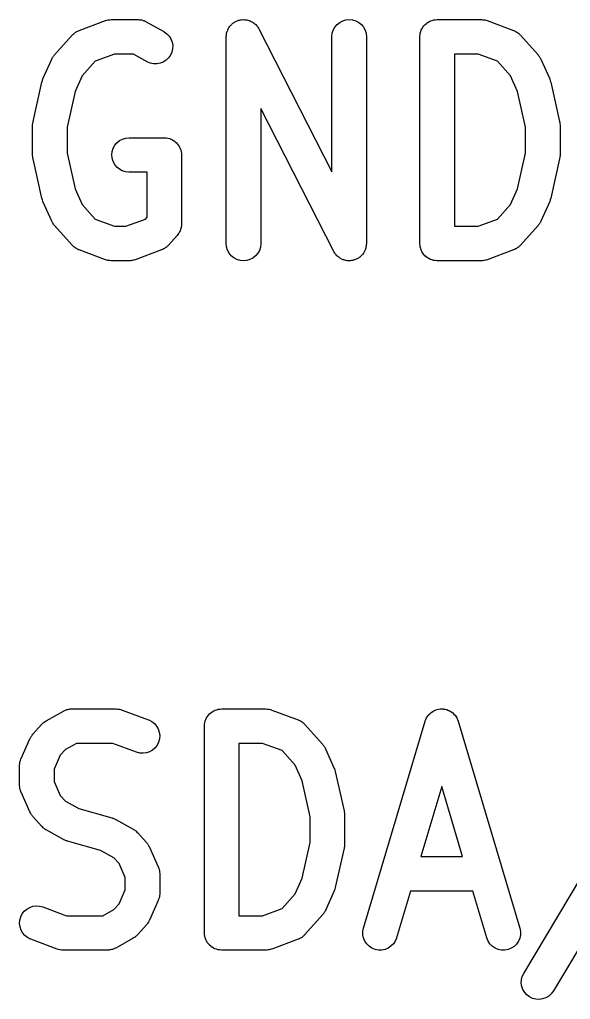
# Model space of a CAD drawing. Header units: millimetres. Extents: x 17 to 402, y -127 to -24.
# Drawn here: x 21.573 to 23.57, y -41.424 to -37.871 of the extents above; entities that cross this region are included whole.
import ezdxf

# ---------------------------------------------------------------- set-up
doc = ezdxf.new("R2010")
doc.units = ezdxf.units.MM
doc.header["$LTSCALE"] = 25.4
doc.layers.add('BLACK', color=7, linetype='CONTINUOUS')

msp = doc.modelspace()

# ---------------------------------------------------------------- linework, layer by layer
at = {"layer": 'BLACK', "linetype": 'Continuous'}
for p, q in [((21.7887, -37.9103), (21.8844, -37.8744)), ((21.8844, -37.8744), (21.8852, -37.8742)), ((21.8852, -37.8742), (21.8897, -37.8732)), ((21.8897, -37.8732), (21.8941, -37.8717)), ((21.8941, -37.8717), (21.8956, -37.8717)), ((21.8956, -37.8717), (21.8971, -37.8711)), ((21.8971, -37.8711), (21.9016, -37.8709)), ((21.9016, -37.8709), (21.9063, -37.8706)), ((21.9063, -37.8706), (22.002, -37.8706)), ((22.002, -37.8706), (22.0028, -37.8706)), ((22.0028, -37.8706), (22.0061, -37.8709)), ((22.0061, -37.8709), (22.0094, -37.8709)), ((22.0094, -37.8709), (22.0122, -37.8717)), ((22.0122, -37.8717), (22.015, -37.8719)), ((22.015, -37.8719), (22.0181, -37.8729)), ((22.0181, -37.8729), (22.0213, -37.8737)), ((22.0213, -37.8737), (22.0239, -37.8747)), ((22.0239, -37.8747), (22.0266, -37.8755)), ((22.0266, -37.8755), (22.0295, -37.8772)), ((22.0295, -37.8772), (22.0325, -37.8785)), ((22.0325, -37.8785), (22.0963, -37.9143)), ((22.3506, -37.8808), (22.3538, -37.879)), ((22.3538, -37.879), (22.3568, -37.8772)), ((22.3568, -37.8772), (22.3592, -37.8762)), ((22.3592, -37.8762), (22.3614, -37.8752)), ((22.3614, -37.8752), (22.3649, -37.8742)), ((22.3649, -37.8742), (22.3682, -37.8727)), ((22.3682, -37.8727), (22.3707, -37.8724)), ((22.3707, -37.8724), (22.3731, -37.8717)), ((22.3731, -37.8717), (22.3767, -37.8714)), ((22.3767, -37.8714), (22.3802, -37.8706)), ((22.3802, -37.8706), (22.3827, -37.8709)), ((22.3827, -37.8709), (22.3852, -37.8706)), ((22.3852, -37.8706), (22.3888, -37.8709)), ((22.3888, -37.8709), (22.3924, -37.8709)), ((22.3924, -37.8709), (22.3949, -37.8717)), ((22.3949, -37.8717), (22.3974, -37.8719)), ((22.3974, -37.8719), (22.4008, -37.8729)), ((22.4008, -37.8729), (22.4043, -37.8737)), ((22.4043, -37.8737), (22.4066, -37.8747)), ((22.4066, -37.8747), (22.409, -37.8755)), ((22.409, -37.8755), (22.4122, -37.8772)), ((22.4122, -37.8772), (22.4155, -37.8785)), ((22.4155, -37.8785), (22.4175, -37.88)), ((22.7335, -37.8808), (22.7443, -37.8752)), ((22.7443, -37.8752), (22.756, -37.8717)), ((22.756, -37.8717), (22.7681, -37.8706)), ((22.7681, -37.8706), (22.7802, -37.8719)), ((22.7802, -37.8719), (22.7919, -37.8755)), ((22.7919, -37.8755), (22.8026, -37.8813)), ((23.0525, -37.8808), (23.0577, -37.878)), ((23.0577, -37.878), (23.0629, -37.8752)), ((23.0629, -37.8752), (23.0631, -37.8752)), ((23.0631, -37.8752), (23.0633, -37.8752)), ((23.0633, -37.8752), (23.0689, -37.8734)), ((23.0689, -37.8734), (23.0746, -37.8717)), ((23.0746, -37.8717), (23.0748, -37.8717)), ((23.0748, -37.8717), (23.075, -37.8717)), ((23.075, -37.8717), (23.0808, -37.8711)), ((23.0808, -37.8711), (23.0867, -37.8706)), ((23.0867, -37.8706), (23.2463, -37.8706)), ((23.2463, -37.8706), (23.2471, -37.8706)), ((23.2471, -37.8706), (23.2517, -37.8711)), ((23.2517, -37.8711), (23.2563, -37.8714)), ((23.2563, -37.8714), (23.2578, -37.8717)), ((23.2578, -37.8717), (23.2592, -37.8719)), ((23.2592, -37.8719), (23.2636, -37.8732)), ((23.2636, -37.8732), (23.2681, -37.8744)), ((23.2681, -37.8744), (23.3638, -37.9103)), ((21.7777, -37.9156), (21.781, -37.9141)), ((21.781, -37.9141), (21.7841, -37.912)), ((21.7841, -37.912), (21.7864, -37.9113)), ((21.7864, -37.9113), (21.7887, -37.9103)), ((22.0963, -37.9143), (22.0971, -37.9146)), ((22.0971, -37.9146), (22.107, -37.9217)), ((22.3248, -37.9166), (22.3256, -37.9131)), ((22.3256, -37.9131), (22.3266, -37.9108)), ((22.3266, -37.9108), (22.3274, -37.9085)), ((22.3274, -37.9085), (22.3291, -37.9052)), ((22.3291, -37.9052), (22.3306, -37.9021)), ((22.3306, -37.9021), (22.332, -37.8998)), ((22.332, -37.8998), (22.3333, -37.8978)), ((22.3333, -37.8978), (22.3355, -37.895)), ((22.3355, -37.895), (22.3376, -37.892)), ((22.3376, -37.892), (22.3395, -37.8905)), ((22.3395, -37.8905), (22.3411, -37.8884)), ((22.3411, -37.8884), (22.3439, -37.8861)), ((22.3439, -37.8861), (22.3465, -37.8836)), ((22.3465, -37.8836), (22.3486, -37.8823)), ((22.3486, -37.8823), (22.3506, -37.8808)), ((22.4175, -37.88), (22.4198, -37.8813)), ((22.4198, -37.8813), (22.4225, -37.8836)), ((22.4225, -37.8836), (22.4255, -37.8856)), ((22.4255, -37.8856), (22.4272, -37.8874)), ((22.4272, -37.8874), (22.4292, -37.8889)), ((22.4292, -37.8889), (22.4314, -37.8917)), ((22.4314, -37.8917), (22.4339, -37.8943)), ((22.4339, -37.8943), (22.4353, -37.8965)), ((22.4353, -37.8965), (22.4369, -37.8983)), ((22.4369, -37.8983), (22.4386, -37.9016)), ((22.4386, -37.9016), (22.4405, -37.9047)), ((22.4405, -37.9047), (22.7052, -38.4231)), ((22.7065, -37.9199), (22.7102, -37.9085)), ((22.7102, -37.9085), (22.7161, -37.8978)), ((22.7161, -37.8978), (22.724, -37.8884)), ((22.724, -37.8884), (22.7335, -37.8808)), ((22.8026, -37.8813), (22.812, -37.8889)), ((22.812, -37.8889), (22.8197, -37.8983)), ((22.8197, -37.8983), (22.8255, -37.9092)), ((22.8255, -37.9092), (22.829, -37.9209)), ((23.0256, -37.9199), (23.0274, -37.9143)), ((23.0274, -37.9143), (23.0291, -37.9087)), ((23.0291, -37.9087), (23.0292, -37.9087)), ((23.0292, -37.9087), (23.0293, -37.9085)), ((23.0293, -37.9085), (23.0321, -37.9031)), ((23.0321, -37.9031), (23.0349, -37.8981)), ((23.0349, -37.8981), (23.0351, -37.8978)), ((23.0351, -37.8978), (23.0352, -37.8978)), ((23.0352, -37.8978), (23.0389, -37.8932)), ((23.0389, -37.8932), (23.0427, -37.8887)), ((23.0427, -37.8887), (23.0429, -37.8887)), ((23.0429, -37.8887), (23.043, -37.8884)), ((23.043, -37.8884), (23.0476, -37.8846)), ((23.0476, -37.8846), (23.0522, -37.8811)), ((23.0522, -37.8811), (23.0523, -37.8808)), ((23.0523, -37.8808), (23.0525, -37.8808)), ((23.3638, -37.9103), (23.3646, -37.9105)), ((23.3646, -37.9105), (23.3669, -37.9115)), ((23.3669, -37.9115), (23.3692, -37.9125)), ((23.3692, -37.9125), (23.3723, -37.9143)), ((23.3723, -37.9143), (23.3755, -37.9161)), ((21.7001, -37.9987), (21.7639, -37.927)), ((21.7639, -37.927), (21.7645, -37.9265)), ((21.7645, -37.9265), (21.7664, -37.9247)), ((21.7664, -37.9247), (21.768, -37.923)), ((21.768, -37.923), (21.7709, -37.9207)), ((21.7709, -37.9207), (21.7736, -37.9184)), ((21.7736, -37.9184), (21.7758, -37.9171)), ((21.7758, -37.9171), (21.7777, -37.9156)), ((22.107, -37.9217), (22.1153, -37.9306)), ((22.1153, -37.9306), (22.1218, -37.941)), ((22.1218, -37.941), (22.1261, -37.9524)), ((22.3223, -37.9321), (22.3227, -37.9286)), ((22.3223, -37.9331), (22.3223, -37.9321)), ((22.3223, -38.6829), (22.3223, -37.9331)), ((22.3227, -37.9286), (22.3228, -37.925)), ((22.3228, -37.925), (22.3234, -37.9225)), ((22.3234, -37.9225), (22.3237, -37.9199)), ((22.3237, -37.9199), (22.3248, -37.9166)), ((22.7052, -37.9321), (22.7065, -37.9199)), ((22.7052, -37.9331), (22.7052, -37.9321)), ((22.7052, -38.4231), (22.7052, -37.9331)), ((22.829, -37.9209), (22.8302, -37.9331)), ((22.8302, -37.9331), (22.8302, -38.6829)), ((23.0242, -37.9321), (23.0249, -37.9263)), ((23.0242, -37.9326), (23.0242, -37.9321)), ((23.0242, -37.9331), (23.0242, -37.9326)), ((23.0242, -37.9326), (23.0242, -37.9326)), ((23.0242, -37.9326), (23.0242, -37.9326)), ((23.0242, -38.6829), (23.0242, -37.9331)), ((23.0249, -37.9263), (23.0255, -37.9204)), ((23.0255, -37.9204), (23.0256, -37.9202)), ((23.0256, -37.9202), (23.0256, -37.9199)), ((23.3755, -37.9161), (23.3775, -37.9176)), ((23.3775, -37.9176), (23.3796, -37.9189)), ((23.3796, -37.9189), (23.3823, -37.9212)), ((23.3823, -37.9212), (23.3851, -37.9235)), ((23.3851, -37.9235), (23.3867, -37.9255)), ((23.3867, -37.9255), (23.3886, -37.927)), ((23.3886, -37.927), (23.4524, -37.9987)), ((22.1278, -37.9766), (22.1251, -37.9885)), ((22.1261, -37.9524), (22.1281, -37.9644)), ((22.1281, -37.9644), (22.1278, -37.9766)), ((21.6578, -38.086), (21.6897, -38.0147)), ((21.6897, -38.0147), (21.69, -38.0139)), ((21.69, -38.0139), (21.6916, -38.0111)), ((21.6916, -38.0111), (21.6929, -38.0083)), ((21.6929, -38.0083), (21.6947, -38.006)), ((21.6947, -38.006), (21.6962, -38.0035)), ((21.6962, -38.0035), (21.6983, -38.0009)), ((21.6983, -38.0009), (21.7001, -37.9987)), ((21.8468, -38.022), (21.7998, -38.0746)), ((21.9175, -37.9956), (21.8468, -38.022)), ((21.9857, -37.9956), (21.9175, -37.9956)), ((22.0352, -38.0233), (21.9857, -37.9956)), ((22.1042, -38.018), (22.0939, -38.0246)), ((22.1131, -38.0096), (22.1042, -38.018)), ((22.1201, -37.9997), (22.1131, -38.0096)), ((22.1251, -37.9885), (22.1201, -37.9997)), ((23.1492, -37.9956), (23.1492, -38.6204)), ((23.235, -37.9956), (23.1492, -37.9956)), ((23.3056, -38.022), (23.235, -37.9956)), ((23.3527, -38.0746), (23.3056, -38.022)), ((23.4524, -37.9987), (23.453, -37.9992)), ((23.453, -37.9992), (23.4548, -38.0017)), ((23.4548, -38.0017), (23.4568, -38.004)), ((23.4568, -38.004), (23.4583, -38.0068)), ((23.4583, -38.0068), (23.46, -38.0091)), ((23.46, -38.0091), (23.4613, -38.0119)), ((23.4613, -38.0119), (23.4628, -38.0147)), ((23.4628, -38.0147), (23.4947, -38.086)), ((22.0464, -38.0281), (22.0352, -38.0233)), ((22.0583, -38.0309), (22.0464, -38.0281)), ((22.0705, -38.0312), (22.0583, -38.0309)), ((22.0825, -38.0289), (22.0705, -38.0312)), ((22.0939, -38.0246), (22.0825, -38.0289)), ((21.654, -38.0972), (21.6559, -38.0916)), ((21.6559, -38.0916), (21.6578, -38.086)), ((21.7998, -38.0746), (21.7745, -38.1312)), ((23.3781, -38.1312), (23.3527, -38.0746)), ((23.4947, -38.086), (23.4948, -38.0863)), ((23.4948, -38.0863), (23.4949, -38.0863)), ((23.4949, -38.0863), (23.4949, -38.0865)), ((23.4949, -38.0865), (23.4951, -38.0868)), ((23.4951, -38.0868), (23.4969, -38.0924)), ((23.4969, -38.0924), (23.4987, -38.098)), ((21.6219, -38.2407), (21.6538, -38.098)), ((21.6538, -38.098), (21.6539, -38.0977)), ((21.6539, -38.0977), (21.654, -38.0972)), ((21.6539, -38.0977), (21.6539, -38.0977)), ((21.6539, -38.0977), (21.6539, -38.0977)), ((23.4987, -38.098), (23.5306, -38.2407)), ((21.7745, -38.1312), (21.7454, -38.2613)), ((23.4071, -38.2613), (23.3781, -38.1312)), ((22.712, -38.7114), (22.4473, -38.193)), ((22.4473, -38.193), (22.4473, -38.6829)), ((21.6204, -38.2529), (21.6211, -38.2473)), ((21.6205, -38.2532), (21.6204, -38.2529)), ((21.6204, -38.2537), (21.6205, -38.2532)), ((21.6204, -38.2544), (21.6204, -38.2537)), ((21.6204, -38.3616), (21.6204, -38.2544)), ((21.6211, -38.2473), (21.6218, -38.2415)), ((21.6218, -38.2415), (21.6219, -38.2412)), ((21.6219, -38.2412), (21.6219, -38.2407)), ((21.7454, -38.2613), (21.7454, -38.3548)), ((23.4071, -38.3548), (23.4071, -38.2613)), ((23.5306, -38.2407), (23.5308, -38.2417)), ((23.5308, -38.2417), (23.5308, -38.242)), ((23.5308, -38.242), (23.5309, -38.2422)), ((23.5309, -38.2422), (23.5314, -38.2481)), ((23.5314, -38.2481), (23.5321, -38.2539)), ((23.5321, -38.2539), (23.5321, -38.2542)), ((23.5321, -38.2542), (23.5321, -38.2544)), ((23.5321, -38.2544), (23.5321, -38.3616)), ((21.9355, -38.3096), (21.9462, -38.3037)), ((21.9462, -38.3037), (21.9579, -38.3004)), ((21.9579, -38.3004), (21.9701, -38.2991)), ((21.9701, -38.2991), (22.0977, -38.2991)), ((22.0977, -38.2991), (22.0981, -38.2991)), ((22.0981, -38.2991), (22.0981, -38.2991)), ((22.0981, -38.2991), (22.0981, -38.2991)), ((22.0981, -38.2991), (22.0986, -38.2991)), ((22.0986, -38.2991), (22.1045, -38.2999)), ((22.1045, -38.2999), (22.1102, -38.3004)), ((22.1102, -38.3004), (22.1104, -38.3004)), ((22.1104, -38.3004), (22.1107, -38.3004)), ((22.1107, -38.3004), (22.1163, -38.3022)), ((22.1163, -38.3022), (22.1219, -38.304)), ((22.1219, -38.304), (22.1221, -38.3042)), ((22.1221, -38.3042), (22.1223, -38.3042)), ((22.1223, -38.3042), (22.1274, -38.307)), ((21.9088, -38.3489), (21.9125, -38.3375)), ((21.9125, -38.3375), (21.9182, -38.3266)), ((21.9182, -38.3266), (21.926, -38.3172)), ((21.926, -38.3172), (21.9355, -38.3096)), ((22.1274, -38.307), (22.1326, -38.3098)), ((22.1326, -38.3098), (22.1328, -38.3101)), ((22.1328, -38.3101), (22.133, -38.3101)), ((22.133, -38.3101), (22.1375, -38.3139)), ((22.1375, -38.3139), (22.142, -38.3177)), ((22.142, -38.3177), (22.1422, -38.3177)), ((22.1422, -38.3177), (22.1423, -38.3179)), ((22.1423, -38.3179), (22.146, -38.3225)), ((22.146, -38.3225), (22.1497, -38.3271)), ((22.1497, -38.3271), (22.1498, -38.3273)), ((22.1498, -38.3273), (22.15, -38.3273)), ((22.15, -38.3273), (22.1527, -38.3327)), ((22.1527, -38.3327), (22.1555, -38.3377)), ((22.1555, -38.3377), (22.1555, -38.338)), ((22.1555, -38.338), (22.1556, -38.3383)), ((22.1556, -38.3383), (22.1573, -38.3438)), ((21.6205, -38.3619), (21.6204, -38.3616)), ((21.6204, -38.3621), (21.6205, -38.3619)), ((21.621, -38.368), (21.6204, -38.3621)), ((21.6216, -38.3738), (21.621, -38.368)), ((21.6217, -38.3741), (21.6216, -38.3738)), ((21.6217, -38.3743), (21.6217, -38.3741)), ((21.6219, -38.3753), (21.6217, -38.3743)), ((21.6538, -38.5181), (21.6219, -38.3753)), ((21.7454, -38.3548), (21.7745, -38.4848)), ((21.9076, -38.3611), (21.9088, -38.3489)), ((21.9087, -38.3733), (21.9076, -38.3611)), ((21.9121, -38.385), (21.9087, -38.3733)), ((22.1573, -38.3438), (22.159, -38.3494)), ((22.159, -38.3494), (22.159, -38.3497)), ((22.159, -38.3497), (22.1591, -38.3499)), ((22.1591, -38.3499), (22.1596, -38.3555)), ((22.1596, -38.3555), (22.1602, -38.3616)), ((22.1602, -38.3616), (22.1602, -38.6116)), ((23.3781, -38.4848), (23.4071, -38.3548)), ((23.5306, -38.3753), (23.4987, -38.5181)), ((23.5307, -38.3746), (23.5306, -38.3748)), ((23.5306, -38.3748), (23.5306, -38.3753)), ((23.5313, -38.369), (23.5307, -38.3746)), ((23.5321, -38.3631), (23.5313, -38.369)), ((23.5321, -38.3624), (23.532, -38.3629)), ((23.532, -38.3629), (23.5321, -38.3631)), ((23.5321, -38.3616), (23.5321, -38.3624)), ((21.9178, -38.3959), (21.9121, -38.385)), ((21.9254, -38.4053), (21.9178, -38.3959)), ((21.9348, -38.4132), (21.9254, -38.4053)), ((21.9454, -38.419), (21.9348, -38.4132)), ((21.9571, -38.4228), (21.9454, -38.419)), ((21.9692, -38.4241), (21.9571, -38.4228)), ((21.9701, -38.4241), (21.9692, -38.4241)), ((22.0352, -38.4241), (21.9701, -38.4241)), ((22.0352, -38.5877), (22.0352, -38.4241)), ((21.6557, -38.5237), (21.6538, -38.5181)), ((21.7745, -38.4848), (21.7998, -38.5415)), ((23.3527, -38.5415), (23.3781, -38.4848)), ((23.4985, -38.5188), (23.4966, -38.5244)), ((23.4986, -38.5183), (23.4985, -38.5188)), ((23.4987, -38.5181), (23.4986, -38.5183)), ((23.4986, -38.5183), (23.4986, -38.5183)), ((23.4986, -38.5183), (23.4986, -38.5183)), ((21.6574, -38.5293), (21.6557, -38.5237)), ((21.6576, -38.5298), (21.6574, -38.5293)), ((21.6578, -38.53), (21.6576, -38.5298)), ((21.6576, -38.5298), (21.6576, -38.5298)), ((21.6576, -38.5298), (21.6576, -38.5298)), ((21.6897, -38.6014), (21.6578, -38.53)), ((21.7998, -38.5415), (21.8468, -38.5943)), ((23.3056, -38.5943), (23.3527, -38.5415)), ((23.4947, -38.53), (23.4628, -38.6014)), ((23.4966, -38.5244), (23.4947, -38.53)), ((22.0294, -38.5943), (22.0352, -38.5877)), ((21.6912, -38.6042), (21.6897, -38.6014)), ((21.6925, -38.607), (21.6912, -38.6042)), ((21.6942, -38.6093), (21.6925, -38.607)), ((21.6957, -38.6121), (21.6942, -38.6093)), ((21.6977, -38.6144), (21.6957, -38.6121)), ((21.6996, -38.6169), (21.6977, -38.6144)), ((21.7001, -38.6177), (21.6996, -38.6169)), ((21.7639, -38.689), (21.7001, -38.6177)), ((21.8468, -38.5943), (21.9175, -38.6204)), ((21.9175, -38.6204), (21.9588, -38.6204)), ((21.9588, -38.6204), (22.0294, -38.5943)), ((22.1588, -38.6245), (22.1576, -38.6283)), ((22.159, -38.6225), (22.1588, -38.6245)), ((22.1595, -38.6204), (22.159, -38.6225)), ((22.1597, -38.6164), (22.1595, -38.6204)), ((22.1602, -38.6126), (22.1597, -38.6164)), ((22.1602, -38.6116), (22.1602, -38.6126)), ((23.1492, -38.6204), (23.235, -38.6204)), ((23.235, -38.6204), (23.3056, -38.5943)), ((23.4524, -38.6177), (23.3886, -38.689)), ((23.4542, -38.6151), (23.4524, -38.6177)), ((23.4563, -38.6126), (23.4542, -38.6151)), ((23.4578, -38.61), (23.4563, -38.6126)), ((23.4596, -38.6077), (23.4578, -38.61)), ((23.4609, -38.605), (23.4596, -38.6077)), ((23.4625, -38.6022), (23.4609, -38.605)), ((23.4628, -38.6014), (23.4625, -38.6022)), ((22.1443, -38.6532), (22.1124, -38.689)), ((22.1467, -38.6499), (22.1443, -38.6532)), ((22.1493, -38.6469), (22.1467, -38.6499)), ((22.1502, -38.6451), (22.1493, -38.6469)), ((22.1515, -38.6433), (22.1502, -38.6451)), ((22.1532, -38.6398), (22.1515, -38.6433)), ((22.1551, -38.6362), (22.1532, -38.6398)), ((22.1558, -38.6342), (22.1551, -38.6362)), ((22.1566, -38.6324), (22.1558, -38.6342)), ((22.1576, -38.6283), (22.1566, -38.6324)), ((21.7658, -38.6906), (21.7639, -38.689)), ((21.7674, -38.6926), (21.7658, -38.6906)), ((21.7702, -38.6949), (21.7674, -38.6926)), ((21.7729, -38.6972), (21.7702, -38.6949)), ((21.775, -38.6984), (21.7729, -38.6972)), ((22.1054, -38.6954), (22.1027, -38.6977)), ((22.1083, -38.6931), (22.1054, -38.6954)), ((22.1099, -38.6913), (22.1083, -38.6931)), ((22.1118, -38.6895), (22.1099, -38.6913)), ((22.1124, -38.689), (22.1118, -38.6895)), ((22.3235, -38.6951), (22.3223, -38.6829)), ((22.327, -38.7068), (22.3235, -38.6951)), ((22.446, -38.6961), (22.4423, -38.7076)), ((22.4473, -38.6839), (22.446, -38.6961)), ((22.4473, -38.6829), (22.4473, -38.6839)), ((22.8288, -38.6961), (22.8277, -38.6994)), ((22.8291, -38.6936), (22.8288, -38.6961)), ((22.8297, -38.6911), (22.8291, -38.6936)), ((22.8298, -38.6875), (22.8297, -38.6911)), ((22.8302, -38.6839), (22.8298, -38.6875)), ((22.8302, -38.6829), (22.8302, -38.6839)), ((23.0248, -38.689), (23.0242, -38.6829)), ((23.0253, -38.6949), (23.0248, -38.689)), ((23.0254, -38.6949), (23.0253, -38.6949)), ((23.0254, -38.6951), (23.0254, -38.6949)), ((23.0271, -38.7007), (23.0254, -38.6951)), ((23.3816, -38.6954), (23.3789, -38.6977)), ((23.3845, -38.6931), (23.3816, -38.6954)), ((23.3861, -38.6913), (23.3845, -38.6931)), ((23.388, -38.6895), (23.3861, -38.6913)), ((23.3886, -38.689), (23.388, -38.6895)), ((21.777, -38.6999), (21.775, -38.6984)), ((21.7802, -38.7017), (21.777, -38.6999)), ((21.7833, -38.7035), (21.7802, -38.7017)), ((21.7857, -38.7045), (21.7833, -38.7035)), ((21.7879, -38.7055), (21.7857, -38.7045)), ((21.7887, -38.7058), (21.7879, -38.7055)), ((21.8844, -38.7416), (21.7887, -38.7058)), ((22.0876, -38.7058), (21.9919, -38.7416)), ((22.0898, -38.7048), (22.0876, -38.7058)), ((22.0922, -38.704), (22.0898, -38.7048)), ((22.0953, -38.7022), (22.0922, -38.704)), ((22.0986, -38.7005), (22.0953, -38.7022)), ((22.1006, -38.6989), (22.0986, -38.7005)), ((22.1027, -38.6977), (22.1006, -38.6989)), ((22.3328, -38.7177), (22.327, -38.7068)), ((22.3405, -38.7271), (22.3328, -38.7177)), ((22.3499, -38.7347), (22.3405, -38.7271)), ((22.4286, -38.7276), (22.4191, -38.7353)), ((22.4364, -38.7182), (22.4286, -38.7276)), ((22.4423, -38.7076), (22.4364, -38.7182)), ((22.714, -38.7144), (22.712, -38.7114)), ((22.7156, -38.7177), (22.714, -38.7144)), ((22.7172, -38.7195), (22.7156, -38.7177)), ((22.7186, -38.7218), (22.7172, -38.7195)), ((22.7211, -38.7243), (22.7186, -38.7218)), ((22.7233, -38.7271), (22.7211, -38.7243)), ((22.7253, -38.7287), (22.7233, -38.7271)), ((22.727, -38.7304), (22.7253, -38.7287)), ((22.73, -38.7325), (22.727, -38.7304)), ((22.7327, -38.7347), (22.73, -38.7325)), ((22.806, -38.7325), (22.8039, -38.7337)), ((22.8086, -38.7299), (22.806, -38.7325)), ((22.8114, -38.7276), (22.8086, -38.7299)), ((22.813, -38.7259), (22.8114, -38.7276)), ((22.8149, -38.7241), (22.813, -38.7259)), ((22.8169, -38.721), (22.8149, -38.7241)), ((22.8193, -38.7182), (22.8169, -38.721)), ((22.8205, -38.7162), (22.8193, -38.7182)), ((22.8219, -38.7142), (22.8205, -38.7162)), ((22.8234, -38.7109), (22.8219, -38.7142)), ((22.8251, -38.7076), (22.8234, -38.7109)), ((22.8259, -38.7053), (22.8251, -38.7076)), ((22.8269, -38.703), (22.8259, -38.7053)), ((22.8277, -38.6994), (22.8269, -38.703)), ((23.0288, -38.7066), (23.0271, -38.7007)), ((23.0289, -38.7066), (23.0288, -38.7066)), ((23.0289, -38.7068), (23.0289, -38.7066)), ((23.0317, -38.7121), (23.0289, -38.7068)), ((23.0344, -38.7172), (23.0317, -38.7121)), ((23.0346, -38.7175), (23.0344, -38.7172)), ((23.0347, -38.7177), (23.0346, -38.7175)), ((23.0384, -38.722), (23.0347, -38.7177)), ((23.0421, -38.7269), (23.0384, -38.722)), ((23.0422, -38.7269), (23.0421, -38.7269)), ((23.0424, -38.7271), (23.0422, -38.7269)), ((23.0469, -38.7309), (23.0424, -38.7271)), ((23.0514, -38.7345), (23.0469, -38.7309)), ((23.3638, -38.7058), (23.2681, -38.7416)), ((23.366, -38.7048), (23.3638, -38.7058)), ((23.3684, -38.704), (23.366, -38.7048)), ((23.3715, -38.7022), (23.3684, -38.704)), ((23.3748, -38.7005), (23.3715, -38.7022)), ((23.3768, -38.6989), (23.3748, -38.7005)), ((23.3789, -38.6977), (23.3768, -38.6989)), ((21.8889, -38.7429), (21.8844, -38.7416)), ((21.8933, -38.7441), (21.8889, -38.7429)), ((21.8947, -38.7444), (21.8933, -38.7441)), ((21.8962, -38.7447), (21.8947, -38.7444)), ((21.9008, -38.7449), (21.8962, -38.7447)), ((21.9054, -38.7454), (21.9008, -38.7449)), ((21.9063, -38.7454), (21.9054, -38.7454)), ((21.9701, -38.7454), (21.9063, -38.7454)), ((21.9747, -38.7452), (21.9701, -38.7454)), ((21.9793, -38.7449), (21.9747, -38.7452)), ((21.9807, -38.7444), (21.9793, -38.7449)), ((21.9822, -38.7444), (21.9807, -38.7444)), ((21.9866, -38.7431), (21.9822, -38.7444)), ((21.9911, -38.7419), (21.9866, -38.7431)), ((21.9919, -38.7416), (21.9911, -38.7419)), ((22.3606, -38.7406), (22.3499, -38.7347)), ((22.3722, -38.7441), (22.3606, -38.7406)), ((22.3844, -38.7454), (22.3722, -38.7441)), ((22.3965, -38.7444), (22.3844, -38.7454)), ((22.4082, -38.7411), (22.3965, -38.7444)), ((22.4191, -38.7353), (22.4082, -38.7411)), ((22.735, -38.736), (22.7327, -38.7347)), ((22.737, -38.7375), (22.735, -38.736)), ((22.7403, -38.7391), (22.737, -38.7375)), ((22.7435, -38.7406), (22.7403, -38.7391)), ((22.7459, -38.7413), (22.7435, -38.7406)), ((22.7482, -38.7424), (22.7459, -38.7413)), ((22.7517, -38.7431), (22.7482, -38.7424)), ((22.7551, -38.7441), (22.7517, -38.7431)), ((22.7576, -38.7444), (22.7551, -38.7441)), ((22.7601, -38.7452), (22.7576, -38.7444)), ((22.7637, -38.7452), (22.7601, -38.7452)), ((22.7672, -38.7454), (22.7637, -38.7452)), ((22.7698, -38.7454), (22.7672, -38.7454)), ((22.7723, -38.7454), (22.7698, -38.7454)), ((22.7758, -38.7447), (22.7723, -38.7454)), ((22.7794, -38.7444), (22.7758, -38.7447)), ((22.7818, -38.7436), (22.7794, -38.7444)), ((22.7843, -38.7434), (22.7818, -38.7436)), ((22.7877, -38.7421), (22.7843, -38.7434)), ((22.7911, -38.7411), (22.7877, -38.7421)), ((22.7934, -38.7398), (22.7911, -38.7411)), ((22.7957, -38.7388), (22.7934, -38.7398)), ((22.7987, -38.737), (22.7957, -38.7388)), ((22.8019, -38.7353), (22.7987, -38.737)), ((22.8039, -38.7337), (22.8019, -38.7353)), ((23.0516, -38.7347), (23.0514, -38.7345)), ((23.0518, -38.7347), (23.0516, -38.7347)), ((23.057, -38.7375), (23.0518, -38.7347)), ((23.0621, -38.7406), (23.057, -38.7375)), ((23.0623, -38.7406), (23.0621, -38.7406)), ((23.0625, -38.7406), (23.0623, -38.7406)), ((23.0681, -38.7424), (23.0625, -38.7406)), ((23.0737, -38.7441), (23.0681, -38.7424)), ((23.0739, -38.7441), (23.0737, -38.7441)), ((23.0741, -38.7441), (23.0739, -38.7441)), ((23.0799, -38.7449), (23.0741, -38.7441)), ((23.0859, -38.7454), (23.0799, -38.7449)), ((23.0863, -38.7454), (23.0859, -38.7454)), ((23.0867, -38.7454), (23.0863, -38.7454)), ((23.0863, -38.7454), (23.0863, -38.7454)), ((23.0863, -38.7454), (23.0863, -38.7454)), ((23.2463, -38.7454), (23.0867, -38.7454)), ((23.2509, -38.7452), (23.2463, -38.7454)), ((23.2555, -38.7449), (23.2509, -38.7452)), ((23.2569, -38.7444), (23.2555, -38.7449)), ((23.2584, -38.7444), (23.2569, -38.7444)), ((23.2628, -38.7431), (23.2584, -38.7444)), ((23.2673, -38.7419), (23.2628, -38.7431)), ((23.2681, -38.7416), (23.2673, -38.7419)), ((23.4006, -41.3296), (23.9748, -40.3654)), ((21.669, -40.4142), (21.7328, -40.3784)), ((21.7328, -40.3784), (21.7335, -40.3781)), ((21.7335, -40.3781), (21.7366, -40.3769)), ((21.7366, -40.3769), (21.7395, -40.3753)), ((21.7395, -40.3753), (21.7422, -40.3743)), ((21.7422, -40.3743), (21.7448, -40.3733)), ((21.7448, -40.3733), (21.748, -40.3728)), ((21.748, -40.3728), (21.7512, -40.3718)), ((21.7512, -40.3718), (21.754, -40.3715)), ((21.754, -40.3715), (21.7567, -40.3708)), ((21.7567, -40.3708), (21.76, -40.3708)), ((21.76, -40.3708), (21.7633, -40.3705)), ((21.7633, -40.3705), (21.9228, -40.3705)), ((21.9228, -40.3705), (21.9237, -40.3705)), ((21.9237, -40.3705), (21.9283, -40.371)), ((21.9283, -40.371), (21.9329, -40.3713)), ((21.9329, -40.3713), (21.9343, -40.3718)), ((21.9343, -40.3718), (21.9358, -40.3718)), ((21.9358, -40.3718), (21.9402, -40.3733)), ((21.9402, -40.3733), (21.9447, -40.3746)), ((21.9447, -40.3746), (22.0404, -40.4101)), ((22.2511, -40.4033), (22.2539, -40.3982)), ((22.2539, -40.3982), (22.254, -40.3979)), ((22.254, -40.3979), (22.2541, -40.3977)), ((22.2541, -40.3977), (22.2579, -40.3931)), ((22.2579, -40.3931), (22.2616, -40.3888)), ((22.2616, -40.3888), (22.2618, -40.3885)), ((22.2618, -40.3885), (22.262, -40.3883)), ((22.262, -40.3883), (22.2666, -40.3847)), ((22.2666, -40.3847), (22.2711, -40.3809)), ((22.2711, -40.3809), (22.2713, -40.3809)), ((22.2713, -40.3809), (22.2715, -40.3807)), ((22.2715, -40.3807), (22.2767, -40.3781)), ((22.2767, -40.3781), (22.2819, -40.3753)), ((22.2819, -40.3753), (22.2821, -40.3751)), ((22.2821, -40.3751), (22.2823, -40.3751)), ((22.2823, -40.3751), (22.2879, -40.3736)), ((22.2879, -40.3736), (22.2935, -40.3718)), ((22.2935, -40.3718), (22.2938, -40.3718)), ((22.2938, -40.3718), (22.294, -40.3715)), ((22.294, -40.3715), (22.2998, -40.371)), ((22.2998, -40.371), (22.3057, -40.3705)), ((22.3057, -40.3705), (22.4652, -40.3705)), ((22.4652, -40.3705), (22.4661, -40.3705)), ((22.4661, -40.3705), (22.4707, -40.371)), ((22.4707, -40.371), (22.4753, -40.3713)), ((22.4753, -40.3713), (22.4767, -40.3718)), ((22.4767, -40.3718), (22.4782, -40.3718)), ((22.4782, -40.3718), (22.4826, -40.3733)), ((22.4826, -40.3733), (22.4871, -40.3746)), ((22.4871, -40.3746), (22.5828, -40.4101)), ((23.0485, -40.403), (23.0486, -40.4028)), ((23.0486, -40.4028), (23.052, -40.3979)), ((23.052, -40.3979), (23.0553, -40.3931)), ((23.0553, -40.3931), (23.0554, -40.3929)), ((23.0554, -40.3929), (23.0556, -40.3926)), ((23.0556, -40.3926), (23.0598, -40.3885)), ((23.0598, -40.3885), (23.0639, -40.3845)), ((23.0639, -40.3845), (23.0641, -40.3842)), ((23.0641, -40.3842), (23.0643, -40.3842)), ((23.0643, -40.3842), (23.0692, -40.3809)), ((23.0692, -40.3809), (23.0741, -40.3779)), ((23.0741, -40.3779), (23.0744, -40.3776)), ((23.0744, -40.3776), (23.0746, -40.3776)), ((23.0746, -40.3776), (23.0799, -40.3753)), ((23.0799, -40.3753), (23.0854, -40.373)), ((23.0854, -40.373), (23.0857, -40.373)), ((23.0857, -40.373), (23.0859, -40.373)), ((23.0859, -40.373), (23.0915, -40.372)), ((23.0915, -40.372), (23.0974, -40.3708)), ((23.0974, -40.3708), (23.0976, -40.3708)), ((23.0976, -40.3708), (23.0979, -40.3708)), ((23.0979, -40.3708), (23.1036, -40.3708)), ((23.1036, -40.3708), (23.1096, -40.3708)), ((23.1096, -40.3708), (23.1098, -40.371)), ((23.1098, -40.371), (23.1101, -40.371)), ((23.1101, -40.371), (23.1158, -40.372)), ((23.1158, -40.372), (23.1215, -40.3733)), ((23.1215, -40.3733), (23.1218, -40.3733)), ((23.1218, -40.3733), (23.122, -40.3733)), ((23.122, -40.3733), (23.1275, -40.3758)), ((23.1275, -40.3758), (23.1328, -40.3779)), ((23.1328, -40.3779), (23.133, -40.3781)), ((23.133, -40.3781), (23.1332, -40.3781)), ((23.1332, -40.3781), (23.1381, -40.3814)), ((23.1381, -40.3814), (23.143, -40.3847)), ((23.143, -40.3847), (23.1431, -40.385)), ((23.1431, -40.385), (23.1433, -40.385)), ((23.1433, -40.385), (23.1475, -40.3893)), ((23.1475, -40.3893), (23.1516, -40.3934)), ((23.1516, -40.3934), (23.1517, -40.3936)), ((23.1517, -40.3936), (23.1519, -40.3936)), ((23.1519, -40.3936), (23.1551, -40.3987)), ((23.1551, -40.3987), (23.1584, -40.4035)), ((21.621, -40.4627), (21.6529, -40.4271)), ((21.6529, -40.4271), (21.6535, -40.4264)), ((21.6535, -40.4264), (21.6563, -40.4238)), ((21.6563, -40.4238), (21.659, -40.4213)), ((21.659, -40.4213), (21.6608, -40.4198)), ((21.6608, -40.4198), (21.6625, -40.4183)), ((21.6625, -40.4183), (21.6658, -40.4165)), ((21.6658, -40.4165), (21.669, -40.4142)), ((22.0404, -40.4101), (22.0412, -40.4104)), ((22.0412, -40.4104), (22.0521, -40.416)), ((22.0521, -40.416), (22.0617, -40.4236)), ((22.0617, -40.4236), (22.0697, -40.4327)), ((22.0697, -40.4327), (22.0756, -40.4434)), ((22.2432, -40.4322), (22.2438, -40.4261)), ((22.2432, -40.4325), (22.2432, -40.4322)), ((22.2432, -40.433), (22.2432, -40.4325)), ((22.2432, -40.4325), (22.2432, -40.4325)), ((22.2432, -40.4325), (22.2432, -40.4325)), ((22.2432, -41.1831), (22.2432, -40.433)), ((22.2438, -40.4261), (22.2445, -40.4205)), ((22.2445, -40.42), (22.2463, -40.4144)), ((22.2445, -40.4203), (22.2445, -40.42)), ((22.2445, -40.4205), (22.2445, -40.4203)), ((22.2463, -40.4144), (22.2481, -40.4089)), ((22.2481, -40.4089), (22.2482, -40.4086)), ((22.2482, -40.4084), (22.2511, -40.4033)), ((22.2482, -40.4086), (22.2482, -40.4084)), ((22.5828, -40.4101), (22.5836, -40.4104)), ((22.5836, -40.4104), (22.5858, -40.4117)), ((22.5858, -40.4117), (22.5881, -40.4124)), ((22.5881, -40.4124), (22.5912, -40.4144)), ((22.5912, -40.4144), (22.5945, -40.416)), ((22.5945, -40.416), (22.5964, -40.4175)), ((22.5964, -40.4175), (22.5986, -40.4188)), ((22.5986, -40.4188), (22.6012, -40.4213)), ((22.6012, -40.4213), (22.6041, -40.4236)), ((22.6041, -40.4236), (22.6057, -40.4254)), ((22.6057, -40.4254), (22.6075, -40.4271)), ((22.6075, -40.4271), (22.6713, -40.4985)), ((22.8201, -41.1653), (23.0434, -40.4152)), ((23.0434, -40.4152), (23.0436, -40.4144)), ((23.0436, -40.4144), (23.0437, -40.4142)), ((23.0437, -40.4142), (23.0438, -40.4139)), ((23.0438, -40.4139), (23.0461, -40.4086)), ((23.0461, -40.4086), (23.0484, -40.403)), ((23.0484, -40.403), (23.0485, -40.403)), ((23.1584, -40.4035), (23.1584, -40.4038)), ((23.1584, -40.4038), (23.1586, -40.4038)), ((23.1586, -40.4038), (23.1608, -40.4094)), ((23.1608, -40.4094), (23.1631, -40.4147)), ((23.1631, -40.4147), (23.1631, -40.415)), ((23.1631, -40.415), (23.1632, -40.4152)), ((23.1632, -40.4152), (23.3865, -41.1653)), ((24.0822, -40.4292), (23.508, -41.3936)), ((21.6125, -40.4754), (21.6138, -40.4726)), ((21.6138, -40.4726), (21.6156, -40.4703)), ((21.6156, -40.4703), (21.6171, -40.4678)), ((21.6171, -40.4678), (21.6191, -40.4652)), ((21.6191, -40.4652), (21.621, -40.4627)), ((22.0756, -40.4434), (22.0795, -40.4551)), ((22.0795, -40.4551), (22.081, -40.467)), ((22.081, -40.467), (22.0801, -40.4792)), ((21.5786, -40.5503), (21.6105, -40.479)), ((21.6105, -40.479), (21.6109, -40.4782)), ((21.6109, -40.4782), (21.6125, -40.4754)), ((21.7796, -40.4955), (21.7391, -40.5181)), ((21.9115, -40.4955), (21.7796, -40.4955)), ((21.9967, -40.5272), (21.9115, -40.4955)), ((22.0715, -40.5018), (22.064, -40.5115)), ((22.0769, -40.4909), (22.0715, -40.5018)), ((22.0801, -40.4792), (22.0769, -40.4909)), ((22.3682, -40.4955), (22.3682, -41.1206)), ((22.4539, -40.4955), (22.3682, -40.4955)), ((22.5246, -40.5219), (22.4539, -40.4955)), ((22.6713, -40.4985), (22.6719, -40.4993)), ((22.6719, -40.4993), (22.6737, -40.5018)), ((22.6737, -40.5018), (22.6757, -40.5041)), ((22.6757, -40.5041), (22.6772, -40.5067)), ((22.6772, -40.5067), (22.679, -40.5092)), ((22.679, -40.5092), (22.6802, -40.512)), ((21.7207, -40.5389), (21.6982, -40.5892)), ((21.7391, -40.5181), (21.7207, -40.5389)), ((22.0085, -40.5305), (21.9967, -40.5272)), ((22.0207, -40.5313), (22.0085, -40.5305)), ((22.0327, -40.5295), (22.0207, -40.5313)), ((22.0443, -40.5257), (22.0327, -40.5295)), ((22.0549, -40.5196), (22.0443, -40.5257)), ((22.064, -40.5115), (22.0549, -40.5196)), ((22.5716, -40.5745), (22.5246, -40.5219)), ((22.6802, -40.512), (22.6818, -40.5148)), ((22.6818, -40.5148), (22.7137, -40.5862)), ((21.5732, -40.574), (21.5739, -40.5684)), ((21.5732, -40.5745), (21.5732, -40.574)), ((21.5732, -40.575), (21.5732, -40.5745)), ((21.5732, -40.576), (21.5732, -40.575)), ((21.5732, -40.6474), (21.5732, -40.576)), ((21.5739, -40.5684), (21.5745, -40.5628)), ((21.5745, -40.5628), (21.5747, -40.5625)), ((21.5747, -40.562), (21.5765, -40.5567)), ((21.5747, -40.5625), (21.5747, -40.562)), ((21.5765, -40.5567), (21.5782, -40.5514)), ((21.5782, -40.5514), (21.5785, -40.5508)), ((21.5785, -40.5508), (21.5786, -40.5503)), ((22.597, -40.6314), (22.5716, -40.5745)), ((21.6982, -40.5892), (21.6982, -40.6339)), ((22.7137, -40.5862), (22.7138, -40.5864)), ((22.7138, -40.5864), (22.7138, -40.5864)), ((22.7138, -40.5864), (22.7138, -40.5864)), ((22.7138, -40.5864), (22.7141, -40.5869)), ((22.7141, -40.5869), (22.7158, -40.5925)), ((22.7158, -40.5925), (22.7176, -40.5981)), ((22.7176, -40.5981), (22.7495, -40.7408)), ((21.5732, -40.6479), (21.5732, -40.6474)), ((21.5732, -40.6484), (21.5732, -40.6479)), ((21.5738, -40.6537), (21.5732, -40.6484)), ((21.6982, -40.6339), (21.7207, -40.6845)), ((22.626, -40.7614), (22.597, -40.6314)), ((21.5744, -40.6596), (21.5738, -40.6537)), ((21.5745, -40.6598), (21.5744, -40.6596)), ((21.5746, -40.6603), (21.5745, -40.6598)), ((21.5763, -40.6657), (21.5746, -40.6603)), ((21.5779, -40.6712), (21.5763, -40.6657)), ((21.5781, -40.6715), (21.5779, -40.6712)), ((21.5783, -40.672), (21.5781, -40.6715)), ((21.5786, -40.6728), (21.5783, -40.672)), ((21.6105, -40.7441), (21.5786, -40.6728)), ((21.7207, -40.6845), (21.7391, -40.705)), ((23.1033, -40.6519), (23.0276, -40.9062)), ((23.179, -40.9062), (23.1033, -40.6519)), ((21.7391, -40.705), (21.7873, -40.7319)), ((21.6121, -40.7469), (21.6105, -40.7441)), ((21.6133, -40.7497), (21.6121, -40.7469)), ((21.6151, -40.7523), (21.6133, -40.7497)), ((21.6165, -40.7548), (21.6151, -40.7523)), ((21.6186, -40.7571), (21.6165, -40.7548)), ((21.6204, -40.7596), (21.6186, -40.7571)), ((21.7873, -40.7319), (21.9078, -40.7657)), ((22.7495, -40.7408), (22.7497, -40.7416)), ((22.7497, -40.7416), (22.7498, -40.7421)), ((22.7498, -40.7421), (22.7498, -40.7424)), ((22.7498, -40.7424), (22.7504, -40.7482)), ((22.7504, -40.7482), (22.751, -40.7538)), ((22.751, -40.7538), (22.751, -40.754)), ((22.751, -40.754), (22.751, -40.7546)), ((22.751, -40.7546), (22.751, -40.8615)), ((21.621, -40.7604), (21.6204, -40.7596)), ((21.6529, -40.7962), (21.621, -40.7604)), ((21.9078, -40.7657), (21.9086, -40.766)), ((21.9086, -40.766), (21.9094, -40.7662)), ((21.9094, -40.7662), (21.9103, -40.7665)), ((21.9103, -40.7665), (21.9151, -40.7685)), ((21.9151, -40.7685), (21.9199, -40.7706)), ((21.9199, -40.7706), (21.9206, -40.7711)), ((21.9206, -40.7711), (21.9214, -40.7713)), ((21.9214, -40.7713), (21.9852, -40.8071)), ((22.626, -40.8546), (22.626, -40.7614)), ((21.6557, -40.7988), (21.6529, -40.7962)), ((21.6583, -40.8015), (21.6557, -40.7988)), ((21.6602, -40.8028), (21.6583, -40.8015)), ((21.6619, -40.8043), (21.6602, -40.8028)), ((21.6651, -40.8064), (21.6619, -40.8043)), ((21.6682, -40.8087), (21.6651, -40.8064)), ((21.669, -40.8089), (21.6682, -40.8087)), ((21.7328, -40.8447), (21.669, -40.8089)), ((21.9852, -40.8071), (21.986, -40.8074)), ((21.986, -40.8074), (21.9891, -40.8097)), ((21.9891, -40.8097), (21.9924, -40.8117)), ((21.9924, -40.8117), (21.9941, -40.8132)), ((21.9941, -40.8132), (21.9959, -40.8145)), ((21.9959, -40.8145), (21.9985, -40.8173)), ((21.9985, -40.8173), (22.0013, -40.8201)), ((22.0013, -40.8201), (22.0332, -40.8556)), ((21.7336, -40.845), (21.7328, -40.8447)), ((21.7343, -40.8455), (21.7336, -40.845)), ((21.7391, -40.8475), (21.7343, -40.8455)), ((21.7439, -40.8496), (21.7391, -40.8475)), ((21.7448, -40.8498), (21.7439, -40.8496)), ((21.7456, -40.8501), (21.7448, -40.8498)), ((21.7465, -40.8503), (21.7456, -40.8501)), ((21.8669, -40.8841), (21.7465, -40.8503)), ((22.0332, -40.8556), (22.0338, -40.8564)), ((22.0338, -40.8564), (22.0356, -40.8589)), ((22.0356, -40.8589), (22.0376, -40.8612)), ((22.0376, -40.8612), (22.0391, -40.8638)), ((22.0391, -40.8638), (22.0409, -40.8663)), ((22.597, -40.9847), (22.626, -40.8546)), ((22.751, -40.863), (22.7503, -40.8689)), ((22.751, -40.8615), (22.751, -40.8625)), ((22.751, -40.8625), (22.751, -40.8628)), ((22.751, -40.8628), (22.751, -40.863)), ((21.9151, -40.911), (21.8669, -40.8841)), ((22.0409, -40.8663), (22.0421, -40.8691)), ((22.0421, -40.8691), (22.0437, -40.8719)), ((22.0437, -40.8719), (22.0756, -40.9433)), ((22.7495, -40.8752), (22.7176, -41.0182)), ((22.7496, -40.875), (22.7495, -40.8752)), ((22.7497, -40.8747), (22.7496, -40.875)), ((22.7503, -40.8689), (22.7497, -40.8747)), ((21.9335, -40.9316), (21.9151, -40.911)), ((21.956, -40.9821), (21.9335, -40.9316)), ((23.0276, -40.9062), (23.179, -40.9062)), ((22.0756, -40.9433), (22.076, -40.944)), ((22.076, -40.944), (22.0761, -40.9445)), ((22.0761, -40.9445), (22.0763, -40.9451)), ((22.0763, -40.9451), (22.078, -40.9504)), ((22.078, -40.9504), (22.0797, -40.9557)), ((22.0797, -40.9557), (22.0797, -40.9562)), ((22.0797, -40.9562), (22.0798, -40.9565)), ((22.0798, -40.9565), (22.0804, -40.9623)), ((22.0804, -40.9623), (22.081, -40.9679)), ((22.081, -40.9679), (22.081, -40.9682)), ((22.081, -40.9682), (22.081, -40.9687)), ((22.081, -40.9687), (22.081, -41.0403)), ((21.956, -41.0268), (21.956, -40.9821)), ((22.5716, -41.0416), (22.597, -40.9847)), ((21.9335, -41.0771), (21.956, -41.0268)), ((22.081, -41.0421), (22.0803, -41.0477)), ((22.081, -41.0403), (22.081, -41.0411)), ((22.081, -41.0411), (22.081, -41.0416)), ((22.081, -41.0416), (22.081, -41.0421)), ((22.5246, -41.0942), (22.5716, -41.0416)), ((22.7137, -41.0299), (22.6818, -41.1013)), ((22.7156, -41.0243), (22.7137, -41.0299)), ((22.7174, -41.019), (22.7156, -41.0243)), ((22.7176, -41.0185), (22.7174, -41.019)), ((22.7176, -41.0182), (22.7176, -41.0185)), ((22.7176, -41.0185), (22.7176, -41.0185)), ((22.7176, -41.0185), (22.7176, -41.0185)), ((22.9904, -41.0312), (22.9399, -41.2008)), ((23.2162, -41.0312), (22.9904, -41.0312)), ((23.2667, -41.2008), (23.2162, -41.0312)), ((21.9151, -41.098), (21.9335, -41.0771)), ((22.0756, -41.0657), (22.0437, -41.1371)), ((22.0757, -41.0652), (22.0756, -41.0657)), ((22.076, -41.0647), (22.0757, -41.0652)), ((22.0777, -41.0594), (22.076, -41.0647)), ((22.0795, -41.054), (22.0777, -41.0594)), ((22.0797, -41.0533), (22.0795, -41.0535)), ((22.0795, -41.0535), (22.0795, -41.054)), ((22.0803, -41.0477), (22.0797, -41.0533)), ((21.5827, -41.1142), (21.5902, -41.1046)), ((21.5902, -41.1046), (21.5993, -41.0964)), ((21.5993, -41.0964), (21.6099, -41.0903)), ((21.6099, -41.0903), (21.6215, -41.0865)), ((21.6215, -41.0865), (21.6336, -41.0848)), ((21.6336, -41.0848), (21.6457, -41.0855)), ((21.6457, -41.0855), (21.6575, -41.0888)), ((21.6575, -41.0888), (21.7427, -41.1206)), ((21.8746, -41.1206), (21.9151, -41.098)), ((22.4539, -41.1206), (22.5246, -41.0942)), ((22.6752, -41.1127), (22.6732, -41.115)), ((22.6768, -41.1102), (22.6752, -41.1127)), ((22.6785, -41.1076), (22.6768, -41.1102)), ((22.6798, -41.1048), (22.6785, -41.1076)), ((22.6814, -41.1023), (22.6798, -41.1048)), ((22.6818, -41.1013), (22.6814, -41.1023)), ((21.5732, -41.149), (21.5741, -41.1368)), ((21.5747, -41.1612), (21.5732, -41.149)), ((21.5741, -41.1368), (21.5773, -41.1251)), ((21.5773, -41.1251), (21.5827, -41.1142)), ((21.7427, -41.1206), (21.8746, -41.1206)), ((22.0371, -41.1485), (22.0351, -41.1508)), ((22.0387, -41.1457), (22.0371, -41.1485)), ((22.0404, -41.1434), (22.0387, -41.1457)), ((22.0418, -41.1406), (22.0404, -41.1434)), ((22.0433, -41.1378), (22.0418, -41.1406)), ((22.0437, -41.1371), (22.0433, -41.1378)), ((22.3682, -41.1206), (22.4539, -41.1206)), ((22.6713, -41.1175), (22.6075, -41.1889)), ((22.6732, -41.115), (22.6713, -41.1175)), ((21.5785, -41.1726), (21.5747, -41.1612)), ((21.5846, -41.1833), (21.5785, -41.1726)), ((21.5925, -41.1925), (21.5846, -41.1833)), ((22.0332, -41.1533), (22.0013, -41.1889)), ((22.0351, -41.1508), (22.0332, -41.1533)), ((22.2437, -41.1889), (22.2432, -41.1831)), ((22.8177, -41.1772), (22.8201, -41.1653)), ((22.8178, -41.1894), (22.8177, -41.1772)), ((23.3865, -41.1653), (23.3868, -41.166)), ((23.3868, -41.166), (23.3889, -41.178)), ((23.3889, -41.178), (23.3887, -41.1902)), ((21.6021, -41.2001), (21.5925, -41.1925)), ((21.613, -41.2057), (21.6021, -41.2001)), ((21.6138, -41.2059), (21.613, -41.2057)), ((21.7095, -41.2415), (21.6138, -41.2059)), ((21.9852, -41.2018), (21.9214, -41.2377)), ((21.9884, -41.1996), (21.9852, -41.2018)), ((21.9917, -41.1978), (21.9884, -41.1996)), ((21.9934, -41.1963), (21.9917, -41.1978)), ((21.9953, -41.195), (21.9934, -41.1963)), ((21.9979, -41.1922), (21.9953, -41.195)), ((22.0007, -41.1897), (21.9979, -41.1922)), ((22.0013, -41.1889), (22.0007, -41.1897)), ((22.2443, -41.1947), (22.2437, -41.1889)), ((22.2444, -41.195), (22.2443, -41.1947)), ((22.2444, -41.1952), (22.2444, -41.195)), ((22.2461, -41.2008), (22.2444, -41.1952)), ((22.2477, -41.2064), (22.2461, -41.2008)), ((22.2478, -41.2067), (22.2477, -41.2064)), ((22.2479, -41.2069), (22.2478, -41.2067)), ((22.2507, -41.212), (22.2479, -41.2069)), ((22.2534, -41.2173), (22.2507, -41.212)), ((22.2535, -41.2173), (22.2534, -41.2173)), ((22.2536, -41.2176), (22.2535, -41.2173)), ((22.2573, -41.2222), (22.2536, -41.2176)), ((22.5828, -41.2059), (22.4871, -41.2415)), ((22.585, -41.2049), (22.5828, -41.2059)), ((22.5874, -41.2039), (22.585, -41.2049)), ((22.5905, -41.2021), (22.5874, -41.2039)), ((22.5937, -41.2006), (22.5905, -41.2021)), ((22.5957, -41.1991), (22.5937, -41.2006)), ((22.5978, -41.1978), (22.5957, -41.1991)), ((22.6005, -41.1952), (22.5978, -41.1978)), ((22.6034, -41.1932), (22.6005, -41.1952)), ((22.6051, -41.1912), (22.6034, -41.1932)), ((22.6069, -41.1897), (22.6051, -41.1912)), ((22.6075, -41.1889), (22.6069, -41.1897)), ((22.8202, -41.2013), (22.8178, -41.1894)), ((22.8249, -41.2125), (22.8202, -41.2013)), ((22.8317, -41.2227), (22.8249, -41.2125)), ((22.9349, -41.213), (22.928, -41.2229)), ((22.9396, -41.2016), (22.9349, -41.213)), ((22.9399, -41.2008), (22.9396, -41.2016)), ((23.2713, -41.2123), (23.2667, -41.2008)), ((23.2781, -41.2224), (23.2713, -41.2123)), ((23.3813, -41.2133), (23.3743, -41.2234)), ((23.3861, -41.2021), (23.3813, -41.2133)), ((23.3887, -41.1902), (23.3861, -41.2021)), ((21.714, -41.2427), (21.7095, -41.2415)), ((21.7184, -41.2443), (21.714, -41.2427)), ((21.7199, -41.2443), (21.7184, -41.2443)), ((21.7213, -41.2448), (21.7199, -41.2443)), ((21.7259, -41.245), (21.7213, -41.2448)), ((21.7305, -41.2455), (21.7259, -41.245)), ((21.7314, -41.2455), (21.7305, -41.2455)), ((21.8909, -41.2455), (21.7314, -41.2455)), ((21.8942, -41.2453), (21.8909, -41.2455)), ((21.8975, -41.2453), (21.8942, -41.2453)), ((21.9002, -41.2445), (21.8975, -41.2453)), ((21.9031, -41.2443), (21.9002, -41.2445)), ((21.9062, -41.2435), (21.9031, -41.2443)), ((21.9094, -41.2427), (21.9062, -41.2435)), ((21.912, -41.2417), (21.9094, -41.2427)), ((21.9147, -41.2407), (21.912, -41.2417)), ((21.9176, -41.2392), (21.9147, -41.2407)), ((21.9207, -41.2379), (21.9176, -41.2392)), ((21.9214, -41.2377), (21.9207, -41.2379)), ((22.261, -41.2267), (22.2573, -41.2222)), ((22.2612, -41.227), (22.261, -41.2267)), ((22.2613, -41.227), (22.2612, -41.227)), ((22.2659, -41.2308), (22.2613, -41.227)), ((22.2704, -41.2346), (22.2659, -41.2308)), ((22.2706, -41.2346), (22.2704, -41.2346)), ((22.2707, -41.2349), (22.2706, -41.2346)), ((22.2759, -41.2377), (22.2707, -41.2349)), ((22.2811, -41.2405), (22.2759, -41.2377)), ((22.2813, -41.2405), (22.2811, -41.2405)), ((22.2815, -41.2407), (22.2813, -41.2405)), ((22.2871, -41.2425), (22.2815, -41.2407)), ((22.2927, -41.2443), (22.2871, -41.2425)), ((22.2929, -41.2443), (22.2927, -41.2443)), ((22.2931, -41.2443), (22.2929, -41.2443)), ((22.2989, -41.2448), (22.2931, -41.2443)), ((22.3048, -41.2455), (22.2989, -41.2448)), ((22.3052, -41.2455), (22.3048, -41.2455)), ((22.3053, -41.2455), (22.3052, -41.2455)), ((22.3052, -41.2455), (22.3052, -41.2455)), ((22.3057, -41.2455), (22.3053, -41.2455)), ((22.4652, -41.2455), (22.3057, -41.2455)), ((22.4698, -41.245), (22.4652, -41.2455)), ((22.4744, -41.2448), (22.4698, -41.245)), ((22.4759, -41.2445), (22.4744, -41.2448)), ((22.4773, -41.2443), (22.4759, -41.2445)), ((22.4818, -41.243), (22.4773, -41.2443)), ((22.4862, -41.242), (22.4818, -41.243)), ((22.4871, -41.2415), (22.4862, -41.242)), ((22.8403, -41.2313), (22.8317, -41.2227)), ((22.8504, -41.2382), (22.8403, -41.2313)), ((22.8617, -41.2427), (22.8504, -41.2382)), ((22.8737, -41.2453), (22.8617, -41.2427)), ((22.8859, -41.2453), (22.8737, -41.2453)), ((22.8978, -41.243), (22.8859, -41.2453)), ((22.9091, -41.2384), (22.8978, -41.243)), ((22.9193, -41.2316), (22.9091, -41.2384)), ((22.928, -41.2229), (22.9193, -41.2316)), ((23.2866, -41.2311), (23.2781, -41.2224)), ((23.2967, -41.2379), (23.2866, -41.2311)), ((23.3079, -41.2427), (23.2967, -41.2379)), ((23.3199, -41.2453), (23.3079, -41.2427)), ((23.3321, -41.2453), (23.3199, -41.2453)), ((23.344, -41.243), (23.3321, -41.2453)), ((23.3554, -41.2384), (23.344, -41.243)), ((23.3656, -41.2318), (23.3554, -41.2384)), ((23.3743, -41.2234), (23.3656, -41.2318)), ((23.3918, -41.3647), (23.3924, -41.3525)), ((23.3924, -41.3525), (23.3954, -41.3408)), ((23.3954, -41.3408), (23.4006, -41.3296)), ((23.3936, -41.3769), (23.3918, -41.3647)), ((23.3977, -41.3883), (23.3936, -41.3769)), ((23.404, -41.3987), (23.3977, -41.3883)), ((23.5075, -41.3944), (23.5001, -41.404)), ((23.508, -41.3936), (23.5075, -41.3944)), ((23.4121, -41.4078), (23.404, -41.3987)), ((23.4219, -41.415), (23.4121, -41.4078)), ((23.4329, -41.4203), (23.4219, -41.415)), ((23.4447, -41.4233), (23.4329, -41.4203)), ((23.4569, -41.4241), (23.4447, -41.4233)), ((23.469, -41.4223), (23.4569, -41.4241)), ((23.4805, -41.4183), (23.469, -41.4223)), ((23.491, -41.4122), (23.4805, -41.4183)), ((23.5001, -41.404), (23.491, -41.4122))]:
    msp.add_line(p, q, dxfattribs=at)

doc.saveas('drawing.dxf')
